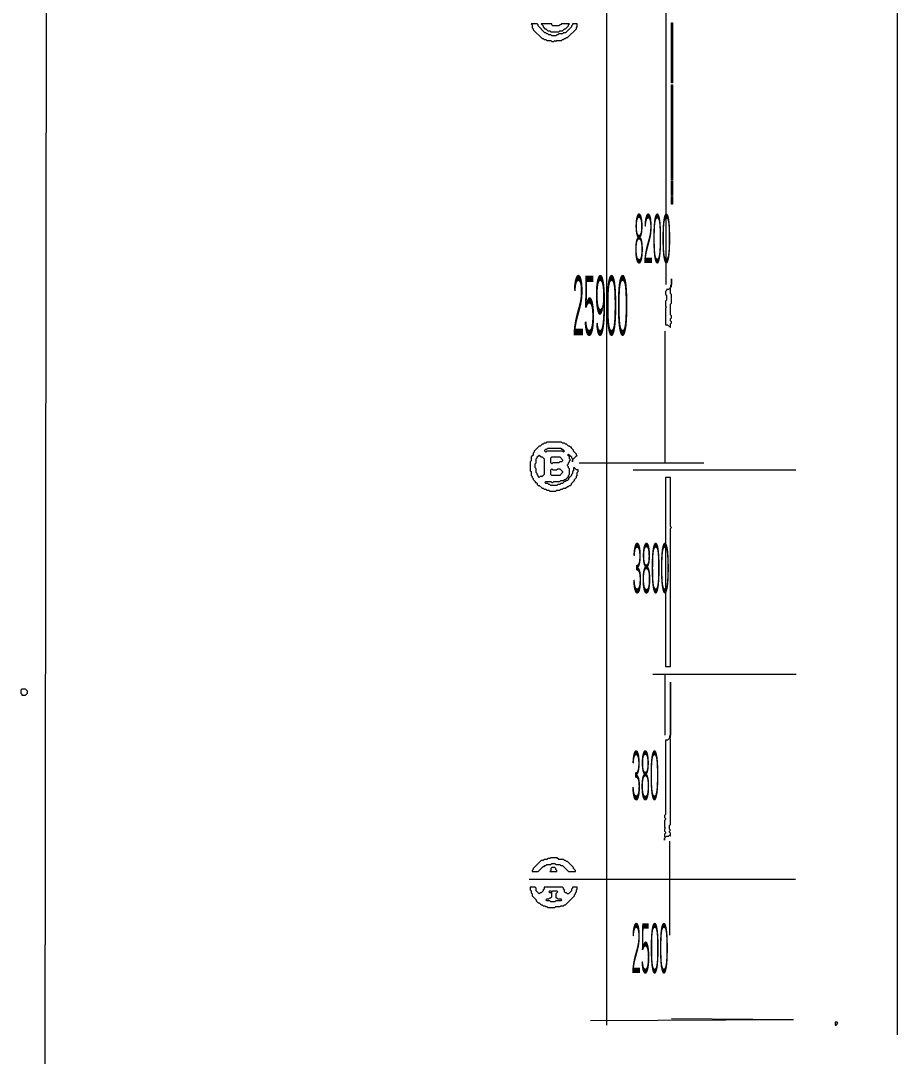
# Model space of a CAD drawing. Header units: millimetres. Extents: x 0 to 419, y 0 to 297.
# Drawn here: x 1.8 to 80.2, y 92.4 to 185 of the extents above; entities that cross this region are included whole.
import ezdxf

# ---------------------------------------------------------------- set-up
doc = ezdxf.new("R2010")
doc.units = ezdxf.units.MM
for name, color, linetype, lineweight in [('PAGE_001_OCR_TEXT', 6, 'CONTINUOUS', 0), ('PAGE_001_TRACE_CURVE', 6, 'CONTINUOUS', 0), ('PAGE_001_TRACE_STRAIGHT', 5, 'CONTINUOUS', 0), ('PAGE_001_TRACE_TEXT_SYMBOL', 6, 'CONTINUOUS', 0)]:
    doc.layers.add(name, color=color, linetype=linetype, lineweight=lineweight)
doc.styles.add('wqy-unicode', font='wqy-unicode')

msp = doc.modelspace()

# ---------------------------------------------------------------- linework, layer by layer
at = {"layer": 'PAGE_001_TRACE_CURVE', "color": 6}
for points in [[(59.463, 144.156), (59.463, 127.253), (59.901, 127.253), (59.901, 139.602), (59.988, 139.69), (59.901, 139.777), (59.901, 144.156)], [(59.901, 125.852), (59.901, 121.123), (59.813, 121.035), (59.813, 120.86), (59.638, 120.685), (59.463, 120.685), (59.463, 114.029), (59.375, 113.941), (59.375, 113.766), (59.463, 113.679), (59.463, 113.591), (59.375, 113.503), (59.375, 112.89), (59.463, 112.803), (59.375, 112.715), (59.375, 112.54), (59.463, 112.452), (59.463, 112.365), (59.375, 112.277), (59.375, 112.102), (59.463, 112.014), (59.375, 111.927), (59.375, 111.752), (59.375, 111.927), (59.551, 112.102), (59.726, 112.102), (59.813, 112.19), (59.901, 112.102), (59.901, 112.365), (59.813, 112.452), (59.813, 112.54), (59.901, 112.628), (59.813, 112.715), (59.813, 113.065), (59.901, 113.153), (59.901, 120.772), (59.813, 120.86), (59.901, 120.948)]]:
    msp.add_lwpolyline(points, close=True, dxfattribs=at)
at = {"layer": 'PAGE_001_TRACE_STRAIGHT', "color": 5}
for p, q in [((3.961, 29.958), (4.254, 265.408)), ((54.179, 223.153), (54.179, 95.199)), ((59.479, 223.241), (59.479, 161.409)), ((80.174, 186.03), (80.174, 94.323)), ((59.403, 157.239), (59.403, 145.47)), ((51.756, 145.47), (62.878, 145.47)), ((56.573, 144.843), (71.105, 144.843)), ((58.324, 126.577), (71.127, 126.577)), ((59.399, 126.577), (59.399, 121.112)), ((59.813, 111.664), (59.813, 103.257)), ((47.29, 108.25), (71.067, 108.25)), ((52.765, 95.616), (70.89, 95.707)), ((59.988, 95.797), (70.89, 95.707))]:
    msp.add_line(p, q, dxfattribs=at)
at = {"layer": 'PAGE_001_TRACE_TEXT_SYMBOL', "color": 6}
for points in [[(47.465, 184.706), (47.553, 184.618), (47.553, 184.355), (47.64, 184.268), (47.64, 184.18), (48.429, 183.392), (48.516, 183.392), (48.604, 183.304), (48.779, 183.304), (48.866, 183.217), (49.217, 183.217), (49.304, 183.129), (49.479, 183.129), (49.567, 183.217), (49.655, 183.129), (49.742, 183.217), (50.18, 183.217), (50.268, 183.304), (50.355, 183.304), (50.443, 183.392), (50.53, 183.392), (50.618, 183.48), (50.706, 183.48), (51.494, 184.268), (51.494, 184.355), (51.581, 184.443), (51.581, 184.706), (51.143, 184.706), (51.143, 184.618), (51.056, 184.531), (51.056, 184.443), (50.53, 183.917), (50.355, 183.917), (50.268, 183.83), (49.917, 183.83), (49.83, 183.742), (49.742, 183.742), (49.655, 183.655), (49.304, 183.655), (49.217, 183.742), (49.042, 183.742), (48.954, 183.83), (48.866, 183.83), (48.779, 183.917), (48.691, 183.917), (48.078, 184.531), (48.078, 184.618), (47.991, 184.706)], [(48.341, 184.706), (48.516, 184.531), (48.516, 184.443), (48.691, 184.268), (48.779, 184.268), (48.954, 184.093), (49.129, 184.093), (49.217, 184.005), (49.917, 184.005), (50.005, 184.093), (50.268, 184.093), (50.443, 184.268), (50.53, 184.268), (50.793, 184.531), (50.793, 184.618), (50.881, 184.706), (50.18, 184.706), (50.093, 184.618), (50.005, 184.618), (49.917, 184.531), (49.392, 184.531), (49.304, 184.618), (49.304, 184.706)], [(59.988, 184.793), (60.076, 184.793), (60.076, 179.451), (59.988, 179.451)], [(59.988, 179.276), (60.076, 179.276), (60.076, 170.781), (59.988, 170.781)], [(59.988, 170.693), (60.076, 170.693), (60.076, 169.379), (59.988, 169.379)], [(59.988, 169.292), (60.076, 169.292), (60.076, 168.591), (59.988, 168.591)], [(59.988, 161.935), (59.988, 161.409), (59.901, 161.322), (59.901, 161.147), (59.726, 160.972), (59.551, 160.972), (59.551, 160.884), (59.463, 160.796), (59.463, 160.534), (59.551, 160.446), (59.551, 160.008), (59.463, 159.921), (59.463, 159.483), (59.551, 159.395), (59.463, 159.308), (59.463, 157.819), (59.638, 157.819), (59.901, 157.556), (59.901, 157.906), (59.988, 157.994), (59.988, 158.081), (59.901, 158.169), (59.901, 158.344), (59.988, 158.432), (59.988, 158.607), (59.901, 158.694), (59.901, 159.658), (59.988, 159.745), (59.988, 160.534), (59.901, 160.621), (59.901, 161.147), (59.988, 161.234)], [(48.866, 146.696), (48.954, 146.784), (50.093, 146.784), (50.18, 146.696), (50.268, 146.696), (50.355, 146.608), (50.268, 146.521), (48.866, 146.521), (48.779, 146.433), (48.691, 146.521), (48.691, 146.608), (48.779, 146.696)], [(50.268, 146.521), (50.355, 146.608), (50.443, 146.521), (50.355, 146.433)], [(48.166, 146.171), (48.341, 145.995), (48.429, 145.995), (48.604, 145.82), (48.604, 144.419), (48.429, 144.244), (48.253, 144.244), (48.166, 144.156), (48.078, 144.244), (48.078, 144.331), (47.991, 144.419), (47.991, 144.507), (47.903, 144.594), (47.903, 144.944), (47.816, 145.032), (47.816, 145.382), (47.903, 145.47), (47.903, 145.82), (47.991, 145.908), (47.991, 145.995)], [(49.217, 145.908), (49.304, 145.995), (50.005, 145.995), (50.268, 145.733), (50.268, 145.645), (50.18, 145.558), (50.005, 145.558), (49.917, 145.47), (49.392, 145.47), (49.304, 145.382), (49.217, 145.47)], [(50.706, 146.171), (50.793, 146.258), (50.881, 146.171), (50.793, 146.083)], [(50.793, 146.083), (50.881, 146.171), (50.968, 146.083), (50.881, 145.995)], [(49.217, 144.857), (49.304, 144.944), (49.392, 144.857), (49.742, 144.857), (49.83, 144.944), (50.005, 144.944), (50.268, 144.682), (50.268, 144.594), (50.005, 144.331), (49.304, 144.331), (49.217, 144.419)], [(50.005, 143.806), (50.093, 143.894), (50.355, 143.894), (50.443, 143.806), (50.268, 143.631), (50.093, 143.631), (50.005, 143.543), (49.83, 143.543), (49.742, 143.456), (49.217, 143.456), (49.129, 143.543), (49.042, 143.543), (48.954, 143.631), (48.779, 143.631), (48.691, 143.718), (48.779, 143.806), (49.217, 143.806), (49.304, 143.718), (49.392, 143.718), (49.479, 143.806)], [(50.355, 143.894), (50.443, 143.981), (50.53, 143.981), (50.618, 143.894), (50.53, 143.806), (50.443, 143.806)], [(50.706, 144.156), (50.793, 144.069), (50.793, 143.981), (50.706, 143.894), (50.618, 143.894), (50.53, 143.981)], [(50.706, 144.156), (50.793, 144.244), (50.881, 144.156), (50.793, 144.069)], [(1.927, 125.239), (1.839, 125.151), (1.839, 124.889), (1.927, 124.801), (1.927, 124.714), (2.277, 124.714), (2.452, 124.889), (2.452, 125.064), (2.277, 125.239)], [(49.217, 110.175), (49.129, 110.088), (48.954, 110.088), (48.866, 110), (48.604, 110), (48.516, 109.913), (48.341, 109.913), (47.64, 109.212), (47.64, 109.124), (47.553, 109.037), (47.553, 108.949), (48.078, 108.949), (48.516, 109.387), (48.604, 109.387), (48.691, 109.475), (48.779, 109.475), (48.866, 109.562), (49.217, 109.562), (49.304, 109.65), (49.567, 109.65), (49.655, 109.562), (50.005, 109.562), (50.093, 109.475), (50.268, 109.475), (50.793, 108.949), (51.406, 108.949), (51.406, 109.037), (51.231, 109.212), (51.231, 109.3), (50.706, 109.825), (50.618, 109.825), (50.53, 109.913), (50.443, 109.913), (50.355, 110), (49.917, 110), (49.742, 110.175)], [(49.304, 109.3), (49.217, 109.212), (49.217, 109.037), (49.129, 108.949), (49.742, 108.949), (49.742, 109.037), (49.655, 109.124), (49.655, 109.212), (49.567, 109.3)], [(47.378, 107.548), (47.378, 107.285), (47.465, 107.198), (47.465, 107.022), (47.553, 106.935), (47.553, 106.76), (47.903, 106.409), (47.903, 106.322), (48.078, 106.147), (48.166, 106.147), (48.341, 105.971), (48.429, 105.971), (48.516, 105.884), (48.691, 105.884), (48.779, 105.796), (48.866, 105.796), (48.954, 105.709), (49.567, 105.709), (49.655, 105.796), (50.005, 105.796), (50.093, 105.884), (50.355, 105.884), (50.443, 105.971), (50.53, 105.971), (51.319, 106.76), (51.319, 106.847), (51.406, 106.935), (51.406, 107.022), (51.494, 107.11), (51.494, 107.285), (51.581, 107.373), (51.581, 107.548), (51.143, 107.548), (51.143, 107.46), (51.056, 107.373), (51.056, 107.198), (50.793, 106.935), (50.706, 106.935), (50.618, 107.022), (50.53, 107.022), (50.443, 107.11), (50.443, 107.285), (50.355, 107.373), (50.355, 107.46), (50.268, 107.548), (48.604, 107.548), (48.604, 107.373), (48.516, 107.285), (48.516, 107.198), (48.341, 107.022), (48.253, 107.022), (48.166, 106.935), (47.903, 107.198), (47.903, 107.46), (47.816, 107.548)], [(49.304, 107.11), (49.392, 107.198), (49.742, 107.198), (49.83, 107.11), (49.655, 106.935), (49.655, 106.585), (49.742, 106.585), (49.83, 106.497), (50.093, 106.497), (50.18, 106.409), (50.093, 106.322), (49.655, 106.322), (49.567, 106.234), (49.217, 106.234), (49.129, 106.322), (48.866, 106.322), (48.779, 106.409), (48.866, 106.497), (49.042, 106.497), (49.129, 106.585), (49.217, 106.585), (49.304, 106.672)], [(49.042, 107.11), (49.129, 107.198), (49.217, 107.198), (49.304, 107.11), (49.217, 107.022), (49.129, 107.022)], [(74.613, 95.462), (74.613, 95.199), (74.701, 95.199), (74.876, 95.374), (74.788, 95.462)]]:
    msp.add_lwpolyline(points, close=True, dxfattribs=at)
for points in [[(48.866, 147.309), (48.779, 147.222), (48.604, 147.222), (48.516, 147.134), (48.429, 147.134), (48.253, 146.959), (48.166, 146.959), (47.728, 146.521), (47.728, 146.433), (47.64, 146.346), (47.64, 146.171), (47.465, 145.995), (47.465, 145.645), (47.378, 145.558), (47.378, 144.769), (47.465, 144.682), (47.465, 144.331), (47.553, 144.244), (47.553, 144.156), (47.64, 144.069), (47.64, 143.981), (47.816, 143.806), (47.816, 143.718), (47.903, 143.718), (47.991, 143.631), (47.991, 143.543), (48.078, 143.456), (48.166, 143.456), (48.429, 143.193), (48.516, 143.193), (48.604, 143.105), (48.779, 143.105), (48.866, 143.018), (49.042, 143.018), (49.129, 142.93), (49.655, 142.93), (49.742, 143.018), (50.005, 143.018), (50.093, 143.105), (50.268, 143.105), (50.355, 143.193), (50.53, 143.193), (50.706, 143.368), (50.793, 143.368), (50.881, 143.456), (50.968, 143.456), (51.056, 143.543), (51.056, 143.631), (51.319, 143.894), (51.319, 143.981), (51.494, 144.156), (51.494, 144.244), (51.581, 144.331), (51.581, 144.594), (51.669, 144.682), (51.669, 144.857), (51.494, 144.857), (51.319, 145.032), (51.231, 145.032), (51.231, 144.769), (51.143, 144.682), (51.143, 144.507), (51.056, 144.419), (51.056, 144.331)], [(51.056, 144.331), (50.881, 144.156), (50.793, 144.244), (50.793, 144.331), (50.881, 144.419), (50.881, 144.944), (50.793, 145.032), (50.793, 145.12), (50.706, 145.207), (50.706, 145.295), (50.793, 145.382), (50.793, 145.47), (50.881, 145.558), (50.881, 145.645), (50.968, 145.733), (50.881, 145.82), (50.881, 145.995), (50.968, 146.083), (51.056, 145.995), (51.056, 145.908), (51.143, 145.82), (51.143, 145.558), (51.143, 145.733), (51.494, 146.083), (51.581, 146.083), (51.494, 146.171), (51.494, 146.258), (51.231, 146.521), (51.231, 146.608), (51.056, 146.784), (51.056, 146.871), (50.968, 146.871), (50.881, 146.959), (50.793, 146.959), (50.618, 147.134), (50.53, 147.134), (50.443, 147.222), (50.268, 147.222), (50.18, 147.309), (48.866, 147.309)]]:
    msp.add_lwpolyline(points, dxfattribs=at)

# ---------------------------------------------------------------- texts
at = {"layer": 'PAGE_001_OCR_TEXT', "color": 6, "style": 'wqy-unicode'}
for s, height, width, p in [('8200', 4.372, 0.25, (56.69, 163.339)), ('25900', 5.3284, 0.25, (51.172, 156.875)), ('3800', 4.4403, 0.25, (56.517, 133.839)), ('380', 4.372, 0.251321, (56.43, 115.346)), ('2500', 4.4403, 0.25, (56.429, 99.858))]:
    msp.add_text(s, height=height, dxfattribs=dict(at, width=width)).set_placement(p)

doc.saveas('drawing.dxf')
